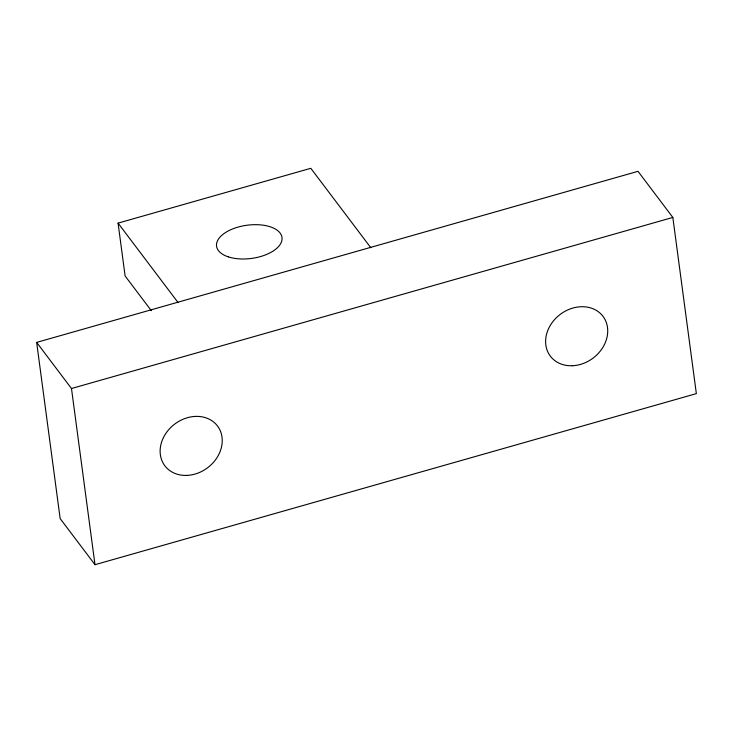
<?xml version="1.0" encoding="UTF-8"?>
<svg xmlns="http://www.w3.org/2000/svg" width="733" height="733" viewBox="0 0 733 733"><rect width="100%" height="100%" fill="white"/><g stroke="black" fill="none" stroke-linecap="round" stroke-linejoin="round"><path stroke-width="1.1" d="M151.328 310.682L125.114 275.984L118.068 223.125L310.81 168.297L370.825 247.745M36.65 342.403L638.003 171.32L672.839 217.444L696.35 393.63L94.997 564.703L60.161 518.588L36.65 342.403L71.486 388.517L94.997 564.703M71.486 388.517L672.839 217.444M118.068 223.125L178.082 302.582M186.823 475.405A33.003 27.341 -37.1 0 0 219.992 430.134A33.003 27.341 -37.1 0 0 166.712 432.177A33.003 27.341 -37.1 0 0 186.823 475.405M572.308 365.74A33.003 27.341 -37.1 0 0 605.476 320.468A33.003 27.341 -37.1 0 0 552.196 322.511A33.003 27.341 -37.1 0 0 572.308 365.74M228.137 256.807A33.003 16.749 -7.6 0 0 281.554 241.615A33.003 16.749 -7.6 0 0 238.124 227.074A33.003 16.749 -7.6 0 0 228.137 256.807"/></g></svg>
